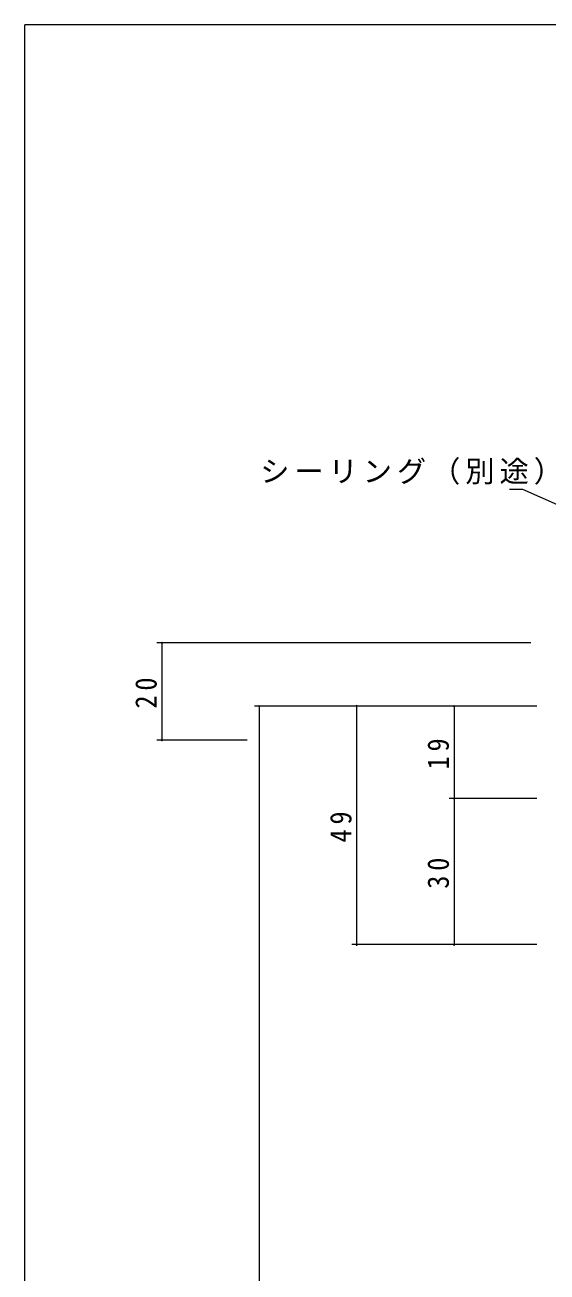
# Model space of a CAD drawing. Units: millimetres, scale not verified. Extents: x -567 to 567, y -403 to 403.
# Drawn here: x -562.7 to -455.5, y 142.9 to 399 of the extents above; entities that cross this region are included whole.
import ezdxf

# ---------------------------------------------------------------- set-up
doc = ezdxf.new("R2010")
doc.units = ezdxf.units.MM
doc.header["$LTSCALE"] = 2
doc.layers.add('0-1_YKK_ZWAK', color=7, linetype='Continuous', lineweight=18)
doc.layers.add('0-6_YKK_D', color=6, linetype='Continuous', lineweight=18)
doc.styles.add('ＭＳ ゴシック', font='')
doc.styles.get('ＭＳ ゴシック').set_extended_font_data('MS Gothic')

msp = doc.modelspace()

# ---------------------------------------------------------------- linework, layer by layer
at = {"layer": '0-1_YKK_ZWAK'}
for p in [(-562.726, -351), (537.274, 399)]:
    msp.add_line(p, (-562.726, 399), dxfattribs=at)
at = {"layer": '0-6_YKK_D'}
for p, q in [((-460.521, 303.556), (-463.221, 303.556)), ((-400.102, 276.877), (-460.521, 303.556)), ((-458.841, 272.117), (-535.617, 272.117)), ((-534.617, 272.117), (-534.617, 252.117)), ((-457.617, 259.113), (-515.617, 259.113)), ((-514.617, 259.113), (-514.617, -201.389)), ((-457.617, 259.113), (-495.617, 259.113)), ((-494.617, 259.113), (-494.617, 210.113)), ((-457.617, 259.113), (-475.617, 259.113)), ((-474.617, 259.113), (-474.617, 240.113)), ((-517.132, 252.117), (-535.617, 252.117)), ((-457.617, 240.113), (-475.617, 240.113)), ((-457.617, 240.113), (-475.617, 240.113)), ((-474.617, 240.113), (-474.617, 210.113)), ((-457.617, 210.113), (-495.617, 210.113)), ((-457.617, 210.113), (-475.617, 210.113))]:
    msp.add_line(p, q, dxfattribs=at)
for centre, start, end in [((-534.617, 272.117), 90, 270), ((-534.617, 272.117), 270, 90), ((-514.617, 259.113), 90, 270), ((-514.617, 259.113), 270, 90), ((-494.617, 259.113), 90, 270), ((-494.617, 259.113), 270, 90), ((-474.617, 259.113), 90, 270), ((-474.617, 259.113), 270, 90), ((-534.617, 252.117), 90, 270), ((-534.617, 252.117), 270, 90), ((-474.617, 240.113), 90, 270), ((-474.617, 240.113), 90, 270), ((-474.617, 240.113), 270, 90), ((-474.617, 240.113), 270, 90), ((-494.617, 210.113), 90, 270), ((-494.617, 210.113), 270, 90), ((-474.617, 210.113), 90, 270), ((-474.617, 210.113), 270, 90)]:
    msp.add_arc(centre, 0.106, start, end, dxfattribs=at)

# ---------------------------------------------------------------- texts
at = {"layer": '0-6_YKK_D', "color": 7, "insert": (-514.421, 304.556), "char_height": 4.399, "attachment_point": 7, "style": 'ＭＳ ゴシック'}
msp.add_mtext('\\T1.17;シーリング（別途）', dxfattribs=at)
at = {"layer": '0-6_YKK_D', "color": 7, "char_height": 4.399, "attachment_point": 7, "rotation": 90, "style": 'ＭＳ ゴシック'}
for s, insert in [('\\T1.37;\\W0.9;20', (-535.617, 258.597)), ('\\T1.37;\\W0.9;19', (-475.617, 246.093)), ('\\T1.37;\\W0.9;49', (-495.617, 231.093)), ('\\T1.37;\\W0.9;30', (-475.617, 221.593))]:
    msp.add_mtext(s, dxfattribs=dict(at, insert=insert))

doc.saveas('drawing.dxf')
